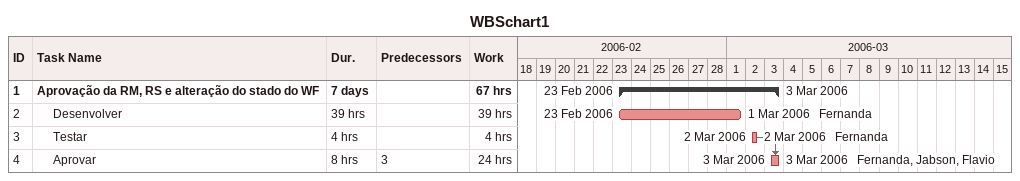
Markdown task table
WBSchart1

| ID | Level | Task | Duration | Start | Finish | Predecessors | Resources | Work (h) |
|---|---|---|---|---|---|---|---|---|
| 1 | 1 | **Aprovação da RM, RS e alteração do stado do WF** | 7d | 2006-02-23 | 2006-03-03 |  |  | 67 |
| 2 | 2 | Desenvolver | 39h | 2006-02-23 | 2006-03-01 |  | Fernanda | 39 |
| 3 | 2 | Testar | 4h | 2006-03-02 | 2006-03-02 |  | Fernanda | 4 |
| 4 | 2 | Aprovar | 8h | 2006-03-03 | 2006-03-03 | 3 | Fernanda, Jabson, Flavio | 24 |
